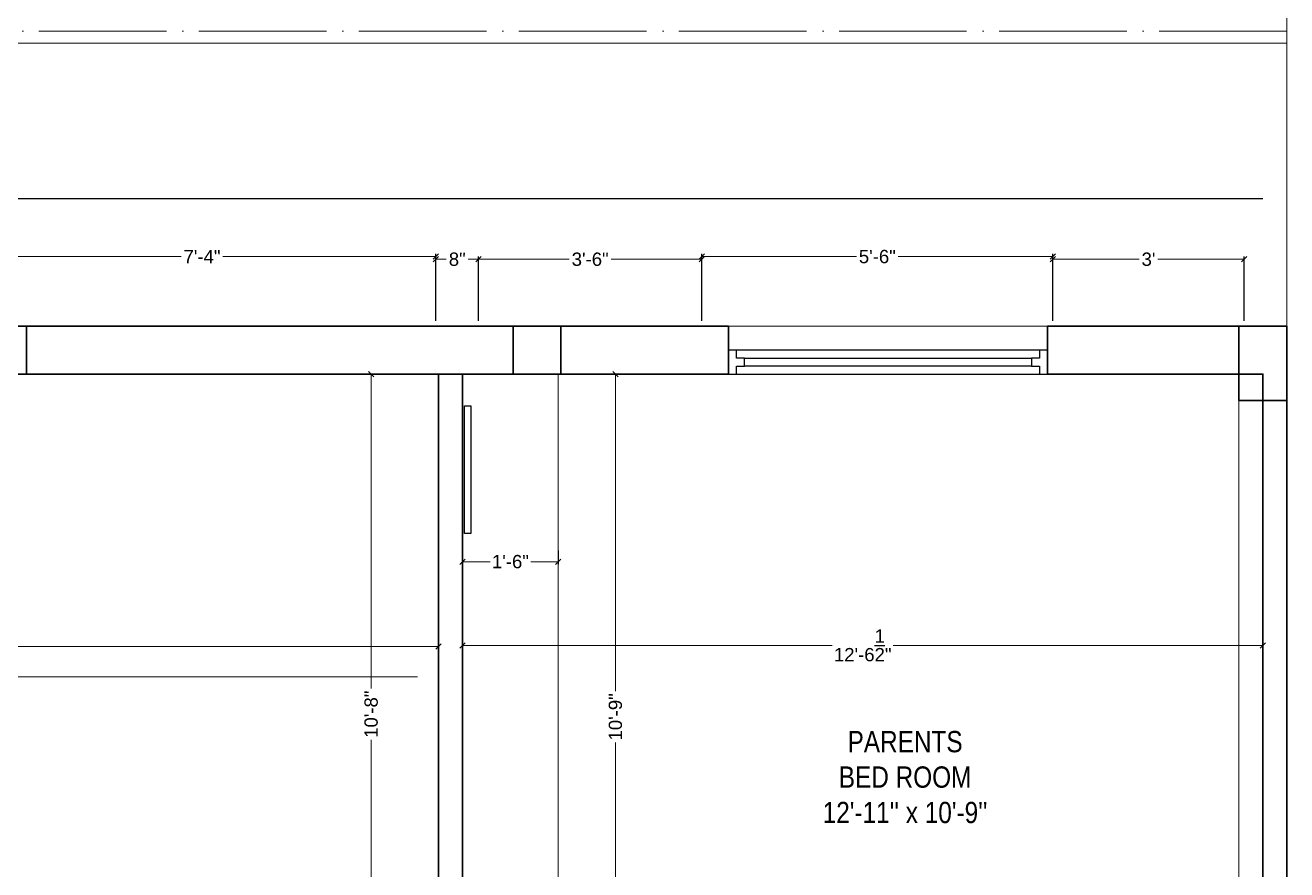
# Model space of a CAD drawing. Header units: millimetres. Extents: x 56222 to 3066687, y -650199 to -121287.
# Drawn here: x 140396.5 to 140633.8, y -175518.8 to -175360 of the extents above; entities that cross this region are included whole.
import ezdxf

# ---------------------------------------------------------------- set-up
doc = ezdxf.new("R2010")
doc.units = ezdxf.units.MM
doc.header["$MEASUREMENT"] = 0
doc.header["$PDMODE"] = 35
doc.linetypes.add('ACAD_ISO02W100', pattern=[15, 12, -3])
doc.linetypes.add('ACAD_ISO04W100', pattern=[30, 24, -3, 0, -3])
doc.layers.get('Defpoints').update_dxf_attribs({"color": 220})
for name, color, linetype, lineweight in [('COLUMN', 1, 'Continuous', 30), ('dim05', 1, 'Continuous', 13), ('FIRST FLOOR ( TEXT )', 7, 'Continuous', 9), ('GROUND FLOOR', 7, 'Continuous', 9), ('GROUND FLOOR  ( PLINE )', 251, 'Continuous', 30), ('Labelling', 1, 'Continuous', 25), ('wall', 7, 'Continuous', 30)]:
    doc.layers.add(name, color=color, linetype=linetype, lineweight=lineweight)
doc.layers.add('XX~SLAB ( PLINE )', color=251, linetype='Continuous', plot=False)
doc.styles.add('Arial', font='arial.ttf')
doc.styles.add('KATHA', font='swissc.ttf')
doc.styles.get("Standard").update_dxf_attribs({"font": 'arial.ttf', "height": 6})
doc.dimstyles.new('ISO-25', dxfattribs={"dimtxt": 2.5, "dimasz": 1, "dimexe": 0.5, "dimexo": 1, "dimtad": 0, "dimdec": 1, "dimlunit": 4, "dimtxsty": 'Standard', "dimblk": 'OBLIQUE', "dimcen": 2.5, "dimclrd": 1, "dimclre": 1, "dimclrt": 5, "dimadec": 0, "dimazin": 0, "dimtfac": 1, "dimtdec": 1, "dimtmove": 0, "dimatfit": 3, "dimfxl": 1, "dimlwd": -1, "dimarcsym": 0})

# ---------------------------------------------------------------- blocks, each defined once
blk = doc.blocks.new('_Oblique')
at = {"layer": 'wall', "color": 0, "lineweight": -2}
blk.add_line((-0.5, -0.5), (0.5, 0.5), dxfattribs=at)
blk = doc.blocks.new('*D631')
at = {"layer": 'Defpoints', "color": 0, "lineweight": 0, "transparency": 16777216}
for p in [(140473.79, -175403.49), (140385.79, -175416.58), (140473.79, -175416.58)]:
    blk.add_point(p, dxfattribs=at)
at = {"layer": 'dim05', "color": 1, "linetype": 'Continuous', "lineweight": -2, "transparency": 16777216}
for p, q in [((140385.79, -175415.58), (140385.79, -175402.99)), ((140473.79, -175415.58), (140473.79, -175402.99))]:
    blk.add_line(p, q, dxfattribs=at)
at = {"layer": 'dim05', "color": 1, "linetype": 'Continuous', "transparency": 16777216}
for p, q in [((140385.79, -175403.49), (140425.86, -175403.49)), ((140473.79, -175403.49), (140433.73, -175403.49))]:
    blk.add_line(p, q, dxfattribs=at)
at = {"layer": 'dim05', "color": 1, "transparency": 16777216, "rotation": 180}
blk.add_blockref('_Oblique', (140385.79, -175403.49), dxfattribs=at)
at = {"layer": 'dim05', "color": 1, "transparency": 16777216}
blk.add_blockref('_Oblique', (140473.79, -175403.49), dxfattribs=at)
at = {"layer": 'dim05', "color": 5, "lineweight": 25, "transparency": 16777216, "insert": (140429.79, -175403.49), "char_height": 2.5, "attachment_point": 5, "style": 'Arial'}
blk.add_mtext('7\'-4"', dxfattribs=at)
blk = doc.blocks.new('*D632')
at = {"layer": 'Defpoints', "color": 0, "lineweight": 0, "transparency": 16777216}
for p in [(140242.29, -175448), (140474.29, -175448), (140474.29, -175476.83)]:
    blk.add_point(p, dxfattribs=at)
at = {"layer": 'dim05', "color": 1, "linetype": 'Continuous', "lineweight": -2, "transparency": 16777216}
for p, q in [((140242.29, -175449), (140242.29, -175477.33)), ((140474.29, -175449), (140474.29, -175477.33))]:
    blk.add_line(p, q, dxfattribs=at)
at = {"layer": 'dim05', "color": 1, "linetype": 'Continuous', "transparency": 16777216}
for p, q in [((140242.29, -175476.83), (140353.49, -175476.83)), ((140474.29, -175476.83), (140363.1, -175476.83))]:
    blk.add_line(p, q, dxfattribs=at)
at = {"layer": 'dim05', "color": 1, "transparency": 16777216, "rotation": 180}
blk.add_blockref('_Oblique', (140242.29, -175476.83), dxfattribs=at)
at = {"layer": 'dim05', "color": 1, "transparency": 16777216}
blk.add_blockref('_Oblique', (140474.29, -175476.83), dxfattribs=at)
at = {"layer": 'dim05', "color": 5, "lineweight": 25, "transparency": 16777216, "insert": (140358.29, -175476.83), "char_height": 2.5, "attachment_point": 5, "style": 'Arial'}
blk.add_mtext('19\'-4"', dxfattribs=at)
blk = doc.blocks.new('*D635')
at = {"layer": 'Defpoints', "color": 0, "lineweight": 0, "transparency": 16777216}
for p in [(140523.79, -175403.99), (140481.79, -175416.58), (140523.79, -175416.58)]:
    blk.add_point(p, dxfattribs=at)
at = {"layer": 'dim05', "color": 1, "linetype": 'Continuous', "lineweight": -2, "transparency": 16777216}
for p, q in [((140481.79, -175415.58), (140481.79, -175403.49)), ((140523.79, -175415.58), (140523.79, -175403.49))]:
    blk.add_line(p, q, dxfattribs=at)
at = {"layer": 'dim05', "color": 1, "linetype": 'Continuous', "transparency": 16777216}
for p, q in [((140481.79, -175403.99), (140498.85, -175403.99)), ((140523.79, -175403.99), (140506.74, -175403.99))]:
    blk.add_line(p, q, dxfattribs=at)
at = {"layer": 'dim05', "color": 1, "transparency": 16777216, "rotation": 180}
blk.add_blockref('_Oblique', (140481.79, -175403.99), dxfattribs=at)
at = {"layer": 'dim05', "color": 1, "transparency": 16777216}
blk.add_blockref('_Oblique', (140523.79, -175403.99), dxfattribs=at)
at = {"layer": 'dim05', "color": 5, "lineweight": 25, "transparency": 16777216, "insert": (140502.79, -175403.99), "char_height": 2.5, "attachment_point": 5, "style": 'Arial'}
blk.add_mtext('3\'-6"', dxfattribs=at)
blk = doc.blocks.new('*D636')
at = {"layer": 'Defpoints', "color": 0, "lineweight": 0, "transparency": 16777216}
for p in [(140589.79, -175403.49), (140523.79, -175416.58), (140589.79, -175416.58)]:
    blk.add_point(p, dxfattribs=at)
at = {"layer": 'dim05', "color": 1, "linetype": 'Continuous', "lineweight": -2, "transparency": 16777216}
for p, q in [((140523.79, -175415.58), (140523.79, -175402.99)), ((140589.79, -175415.58), (140589.79, -175402.99))]:
    blk.add_line(p, q, dxfattribs=at)
at = {"layer": 'dim05', "color": 1, "linetype": 'Continuous', "transparency": 16777216}
for p, q in [((140523.79, -175403.49), (140552.85, -175403.49)), ((140589.79, -175403.49), (140560.74, -175403.49))]:
    blk.add_line(p, q, dxfattribs=at)
at = {"layer": 'dim05', "color": 1, "transparency": 16777216, "rotation": 180}
blk.add_blockref('_Oblique', (140523.79, -175403.49), dxfattribs=at)
at = {"layer": 'dim05', "color": 1, "transparency": 16777216}
blk.add_blockref('_Oblique', (140589.79, -175403.49), dxfattribs=at)
at = {"layer": 'dim05', "color": 5, "lineweight": 25, "transparency": 16777216, "insert": (140556.79, -175403.49), "char_height": 2.5, "attachment_point": 5, "style": 'Arial'}
blk.add_mtext('5\'-6"', dxfattribs=at)
blk = doc.blocks.new('*D637')
at = {"layer": 'Defpoints', "color": 0, "lineweight": 0, "transparency": 16777216}
for p in [(140625.79, -175403.99), (140589.79, -175416.58), (140625.79, -175416.58)]:
    blk.add_point(p, dxfattribs=at)
at = {"layer": 'dim05', "color": 1, "linetype": 'Continuous', "lineweight": -2, "transparency": 16777216}
for p, q in [((140589.79, -175415.58), (140589.79, -175403.49)), ((140625.79, -175415.58), (140625.79, -175403.49))]:
    blk.add_line(p, q, dxfattribs=at)
at = {"layer": 'dim05', "color": 1, "linetype": 'Continuous', "transparency": 16777216}
for p, q in [((140589.79, -175403.99), (140606.02, -175403.99)), ((140625.79, -175403.99), (140609.57, -175403.99))]:
    blk.add_line(p, q, dxfattribs=at)
at = {"layer": 'dim05', "color": 1, "transparency": 16777216, "rotation": 180}
blk.add_blockref('_Oblique', (140589.79, -175403.99), dxfattribs=at)
at = {"layer": 'dim05', "color": 1, "transparency": 16777216}
blk.add_blockref('_Oblique', (140625.79, -175403.99), dxfattribs=at)
at = {"layer": 'dim05', "color": 5, "lineweight": 25, "transparency": 16777216, "insert": (140607.79, -175403.99), "char_height": 2.5, "attachment_point": 5, "style": 'Arial'}
blk.add_mtext("3'", dxfattribs=at)
blk = doc.blocks.new('*D638')
at = {"layer": 'Defpoints', "color": 0, "lineweight": 0, "transparency": 16777216}
for p in [(140481.79, -175403.99), (140473.79, -175416.58), (140481.79, -175416.58)]:
    blk.add_point(p, dxfattribs=at)
at = {"layer": 'dim05', "color": 1, "linetype": 'Continuous', "lineweight": -2, "transparency": 16777216}
for p, q in [((140473.79, -175415.58), (140473.79, -175403.49)), ((140481.79, -175415.58), (140481.79, -175403.49))]:
    blk.add_line(p, q, dxfattribs=at)
at = {"layer": 'dim05', "color": 1, "linetype": 'Continuous', "transparency": 16777216}
for p, q in [((140473.79, -175403.99), (140475.73, -175403.99)), ((140481.79, -175403.99), (140479.86, -175403.99))]:
    blk.add_line(p, q, dxfattribs=at)
at = {"layer": 'dim05', "color": 1, "transparency": 16777216, "rotation": 180}
blk.add_blockref('_Oblique', (140473.79, -175403.99), dxfattribs=at)
at = {"layer": 'dim05', "color": 1, "transparency": 16777216}
blk.add_blockref('_Oblique', (140481.79, -175403.99), dxfattribs=at)
at = {"layer": 'dim05', "color": 5, "lineweight": 25, "transparency": 16777216, "insert": (140477.79, -175403.99), "char_height": 2.5, "attachment_point": 5, "style": 'Arial'}
blk.add_mtext('8"', dxfattribs=at)
blk = doc.blocks.new('*D639')
at = {"layer": 'Defpoints', "color": 0, "lineweight": 0, "transparency": 16777216}
for p in [(140492.79, -175425.58), (140507.54, -175425.58), (140492.79, -175554.58)]:
    blk.add_point(p, dxfattribs=at)
at = {"layer": 'dim05', "color": 1, "linetype": 'Continuous', "lineweight": -2, "transparency": 16777216}
for p, q in [((140493.79, -175425.58), (140508.04, -175425.58)), ((140493.79, -175554.58), (140508.04, -175554.58))]:
    blk.add_line(p, q, dxfattribs=at)
at = {"layer": 'dim05', "color": 1, "linetype": 'Continuous', "transparency": 16777216}
for p, q in [((140507.54, -175425.58), (140507.54, -175485.27)), ((140507.54, -175554.58), (140507.54, -175494.88))]:
    blk.add_line(p, q, dxfattribs=at)
at = {"layer": 'dim05', "color": 1, "transparency": 16777216}
for p, rotation in [((140507.54, -175425.58), 90), ((140507.54, -175554.58), 270)]:
    blk.add_blockref('_Oblique', p, dxfattribs=dict(at, rotation=rotation))
at = {"layer": 'dim05', "color": 5, "lineweight": 25, "transparency": 16777216, "insert": (140507.54, -175490.08), "char_height": 2.5, "attachment_point": 5, "rotation": 90, "style": 'Arial'}
blk.add_mtext('10\'-9"', dxfattribs=at)
blk = doc.blocks.new('*D644')
at = {"layer": 'Defpoints', "color": 0, "lineweight": 0, "transparency": 16777216}
for p in [(140463.47, -175425.58), (140461.6, -175553.58), (140463.47, -175553.58)]:
    blk.add_point(p, dxfattribs=at)
at = {"layer": 'dim05', "color": 1, "linetype": 'Continuous', "lineweight": -2, "transparency": 16777216}
for p, q in [((140462.47, -175425.58), (140461.1, -175425.58)), ((140462.47, -175553.58), (140461.1, -175553.58))]:
    blk.add_line(p, q, dxfattribs=at)
at = {"layer": 'dim05', "color": 1, "linetype": 'Continuous', "transparency": 16777216}
for p, q in [((140461.6, -175425.58), (140461.6, -175484.77)), ((140461.6, -175553.58), (140461.6, -175494.38))]:
    blk.add_line(p, q, dxfattribs=at)
at = {"layer": 'dim05', "color": 1, "transparency": 16777216}
for p, rotation in [((140461.6, -175425.58), 90), ((140461.6, -175553.58), 270)]:
    blk.add_blockref('_Oblique', p, dxfattribs=dict(at, rotation=rotation))
at = {"layer": 'dim05', "color": 5, "lineweight": 25, "transparency": 16777216, "insert": (140461.6, -175489.58), "char_height": 2.5, "attachment_point": 5, "rotation": 90, "style": 'Arial'}
blk.add_mtext('10\'-8"', dxfattribs=at)
blk = doc.blocks.new('*D669')
at = {"layer": 'Defpoints', "color": 0, "lineweight": 0, "transparency": 16777216}
for p in [(140478.79, -175475.67), (140629.29, -175475.67), (140629.29, -175476.64)]:
    blk.add_point(p, dxfattribs=at)
at = {"layer": 'dim05', "color": 1, "linetype": 'Continuous', "transparency": 16777216}
for p, q in [((140478.79, -175476.64), (140548.33, -175476.64)), ((140629.29, -175476.64), (140559.76, -175476.64))]:
    blk.add_line(p, q, dxfattribs=at)
at = {"layer": 'dim05', "color": 1, "linetype": 'Continuous', "lineweight": -2, "transparency": 16777216}
for p, q in [((140478.79, -175476.67), (140478.79, -175477.14)), ((140629.29, -175476.67), (140629.29, -175477.14))]:
    blk.add_line(p, q, dxfattribs=at)
at = {"layer": 'dim05', "color": 1, "transparency": 16777216, "rotation": 180}
blk.add_blockref('_Oblique', (140478.79, -175476.64), dxfattribs=at)
at = {"layer": 'dim05', "color": 1, "transparency": 16777216}
blk.add_blockref('_Oblique', (140629.29, -175476.64), dxfattribs=at)
at = {"layer": 'dim05', "color": 5, "lineweight": 25, "transparency": 16777216, "insert": (140554.04, -175476.64), "char_height": 2.5, "attachment_point": 5, "style": 'Arial'}
blk.add_mtext('12\'-6{\\H1x;\\S1/2;}"', dxfattribs=at)
blk = doc.blocks.new('*D670')
at = {"layer": 'Defpoints', "color": 0, "lineweight": 0, "transparency": 16777216}
for p in [(140478.79, -175457.8), (140496.79, -175457.8), (140496.79, -175460.88)]:
    blk.add_point(p, dxfattribs=at)
at = {"layer": 'dim05', "color": 1, "linetype": 'Continuous', "lineweight": -2, "transparency": 16777216}
for p, q in [((140478.79, -175458.8), (140478.79, -175461.38)), ((140496.79, -175458.8), (140496.79, -175461.38))]:
    blk.add_line(p, q, dxfattribs=at)
at = {"layer": 'dim05', "color": 1, "linetype": 'Continuous', "transparency": 16777216}
for p, q in [((140478.79, -175460.88), (140483.96, -175460.88)), ((140496.79, -175460.88), (140491.62, -175460.88))]:
    blk.add_line(p, q, dxfattribs=at)
at = {"layer": 'dim05', "color": 1, "transparency": 16777216, "rotation": 180}
blk.add_blockref('_Oblique', (140478.79, -175460.88), dxfattribs=at)
at = {"layer": 'dim05', "color": 1, "transparency": 16777216}
blk.add_blockref('_Oblique', (140496.79, -175460.88), dxfattribs=at)
at = {"layer": 'dim05', "color": 5, "lineweight": 25, "transparency": 16777216, "insert": (140487.79, -175460.88), "char_height": 2.5, "attachment_point": 5, "style": 'Arial'}
blk.add_mtext('1\'-6"', dxfattribs=at)

msp = doc.modelspace()

# ---------------------------------------------------------------- linework, layer by layer
at = {"color": 5}
msp.add_lwpolyline([(140479.1611, -175431.5755), (140480.3367, -175431.5755), (140480.3367, -175455.5835), (140479.1611, -175455.5835)], close=True, dxfattribs=at)
at = {"layer": 'COLUMN'}
for points in [[(140387.7941, -175416.5752), (140396.7941, -175416.5752), (140396.7941, -175425.5752), (140387.7941, -175425.5752)], [(140488.2941, -175416.5752), (140497.2941, -175416.5752), (140497.2941, -175425.5752), (140488.2941, -175425.5752)], [(140624.7986, -175416.5752), (140633.7941, -175416.5752), (140633.7941, -175430.5752), (140624.7986, -175430.5752)]]:
    msp.add_lwpolyline(points, close=True, dxfattribs=at)
at = {"layer": 'dim05', "color": 27, "lineweight": 25, "true_color": 0x7d5120}
msp.add_lwpolyline([(140233.2941, -175392.5752), (140629.2941, -175392.5752)], dxfattribs=at)
at = {"layer": 'GROUND FLOOR'}
for p, q in [((140633.7941, -175325.5264), (140633.7941, -175846.4592)), ((140138.0441, -175363.3252), (140633.7941, -175363.3252)), ((140633.7941, -175416.5752), (140233.2941, -175416.5752)), ((140396.7941, -175416.5752), (140396.7941, -175425.5752)), ((140528.7941, -175416.5752), (140528.7941, -175425.5752)), ((140588.7941, -175416.5752), (140588.7941, -175425.5752)), ((140470.2941, -175425.5752), (140387.7941, -175425.5752)), ((140624.7941, -175425.5752), (140474.7941, -175425.5752))]:
    msp.add_line(p, q, dxfattribs=at)
at = {"layer": 'GROUND FLOOR', "color": 1, "linetype": 'ACAD_ISO04W100'}
msp.add_lwpolyline([(140633.7941, -175361.0752), (140135.7941, -175361.0752), (140135.7941, -175823.5752), (140633.7941, -175823.5752)], dxfattribs=at)
at = {"layer": 'GROUND FLOOR  ( PLINE )'}
for p, q in [((140396.7941, -175416.5752), (140528.7941, -175416.5752)), ((140396.7941, -175425.5752), (140396.7941, -175416.5752)), ((140528.7941, -175416.5752), (140528.7941, -175425.5752)), ((140470.2941, -175425.5752), (140396.7941, -175425.5752)), ((140528.7941, -175425.5752), (140470.2941, -175425.5752)), ((140474.2941, -175554.5752), (140474.2941, -175425.5752)), ((140478.7941, -175425.5752), (140478.7941, -175554.5752))]:
    msp.add_line(p, q, dxfattribs=at)
msp.add_lwpolyline([(140633.7941, -175416.5752), (140588.7941, -175416.5752), (140588.7941, -175425.5752), (140629.2941, -175425.5752), (140629.2941, -175554.5752), (140593.2981, -175554.5739), (140593.2981, -175559.0739), (140624.7941, -175559.0752), (140624.7941, -175686.5752), (140591.7941, -175686.5752), (140591.7941, -175691.0752), (140624.7941, -175691.0752), (140624.7941, -175709.0752), (140633.7941, -175709.0752)], close=True, dxfattribs=at)
at = {"layer": 'Labelling', "color": 251, "linetype": 'ACAD_ISO02W100', "lineweight": 0, "ltscale": 10, "true_color": 0x636466}
for p, q in [((140496.7941, -175425.5752), (140496.7941, -175554.5752)), ((140624.7987, -175430.5752), (140624.7941, -175554.5751)), ((140242.2941, -175482.5752), (140470.2941, -175482.5752))]:
    msp.add_line(p, q, dxfattribs=at)
at = {"layer": 'XX~SLAB ( PLINE )'}
msp.add_lwpolyline([(140588.7941, -175421.0752), (140587.2941, -175421.0752), (140587.2941, -175422.5752), (140585.7941, -175422.5752), (140585.7941, -175424.0752), (140531.7941, -175424.0752), (140531.7941, -175422.5752), (140530.2941, -175422.5752), (140530.2941, -175421.0752), (140528.7941, -175421.0752), (140528.7941, -175425.5752), (140530.2941, -175425.5752), (140530.2941, -175424.0752), (140531.7941, -175424.0752), (140531.7941, -175422.5752), (140585.7941, -175422.5752), (140585.7941, -175424.0752), (140587.2941, -175424.0752), (140587.2941, -175425.5752), (140588.7941, -175425.5752), (140588.7941, -175421.0752), (140528.7941, -175421.0752), (140528.7941, -175425.5752), (140588.7941, -175425.5752)], close=True, dxfattribs=at)

# ---------------------------------------------------------------- texts
at = {"layer": 'FIRST FLOOR ( TEXT )', "insert": (140562.0164, -175501.4304), "char_height": 4, "attachment_point": 5, "style": 'KATHA'}
msp.add_mtext("PARENTS \\PBED ROOM\\P12'-11'' x 10'-9''", dxfattribs=at)

# ---------------------------------------------------------------- dimensions: what is measured, and where the dimension line sits
at = {"layer": 'dim05', "color": 27, "lineweight": 25, "true_color": 0x7d5120}
for base, p1, p2, picture, middle in [((140473.7941, -175403.4905), (140385.7941, -175416.5752), (140473.7941, -175416.5752), '*D631', (140429.7941, -175403.4905)), ((140481.7941, -175403.9905), (140473.7941, -175416.5752), (140481.7941, -175416.5752), '*D638', (140477.7941, -175403.9905)), ((140523.7941, -175403.9905), (140481.7941, -175416.5752), (140523.7941, -175416.5752), '*D635', (140502.7941, -175403.9905)), ((140589.7941, -175403.4905), (140523.7941, -175416.5752), (140589.7941, -175416.5752), '*D636', (140556.7941, -175403.4905)), ((140625.7941, -175403.9905), (140589.7941, -175416.5752), (140625.7941, -175416.5752), '*D637', (140607.7941, -175403.9905)), ((140474.2941, -175476.8335), (140242.2941, -175447.9952), (140474.2941, -175447.9952), '*D632', (140358.2941, -175476.8335)), ((140496.7941, -175460.8754), (140478.7941, -175457.7996), (140496.7941, -175457.7996), '*D670', (140487.7941, -175460.8754)), ((140629.2941, -175476.6371), (140478.7941, -175475.6711), (140629.2941, -175475.6711), '*D669', (140554.0441, -175476.6371))]:
    dim = msp.add_linear_dim(base=base, p1=p1, p2=p2, dimstyle='ISO-25', override={"dimtxsty": 'Arial'}, dxfattribs=at)
    dim.commit()
    dim.dimension.update_dxf_attribs({"geometry": picture, "text_midpoint": middle})
for base, p1, p2, picture, middle in [((140461.6043, -175553.5752), (140463.465, -175425.5752), (140463.465, -175553.5752), '*D644', (140461.6043, -175489.5752)), ((140507.5356, -175425.5752), (140492.7941, -175554.5752), (140492.7941, -175425.5752), '*D639', (140507.5356, -175490.0752))]:
    dim = msp.add_linear_dim(base=base, p1=p1, p2=p2, angle=90, dimstyle='ISO-25', override={"dimtxsty": 'Arial'}, dxfattribs=at)
    dim.commit()
    dim.dimension.update_dxf_attribs({"geometry": picture, "text_midpoint": middle})

doc.saveas('drawing.dxf')
